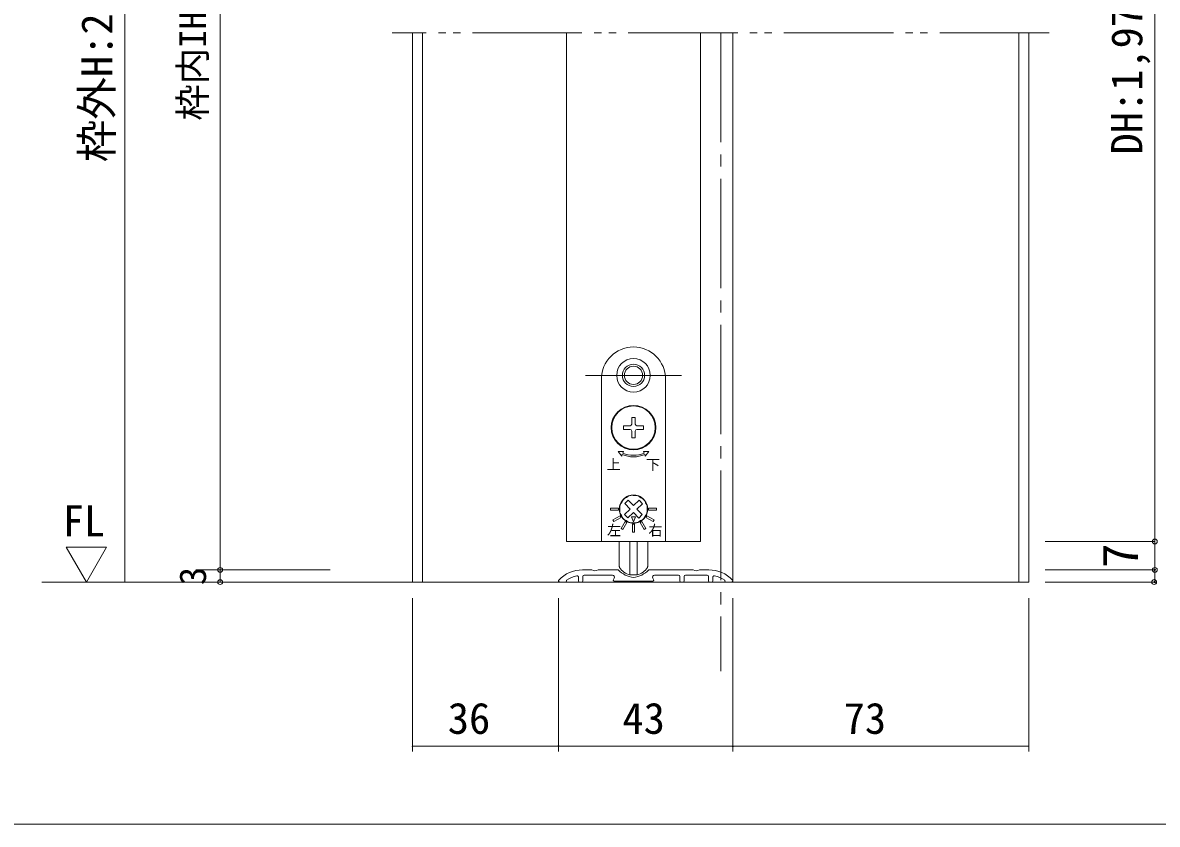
# Model space of a CAD drawing. Units: millimetres on the paper, enlarged 10 times, with parts at other scales. Extents: x -2000 to 2000, y -1385 to 1385.
# Drawn here: x -1366 to -434, y -68 to 592 of the extents above; entities that cross this region are included whole.
import ezdxf
from ezdxf.enums import TextEntityAlignment as Align

# ---------------------------------------------------------------- set-up
doc = ezdxf.new("R2010")
doc.units = ezdxf.units.MM
doc.header["$LTSCALE"] = 10
doc.header["$PDMODE"] = 32
doc.header["$PDSIZE"] = 4
for name, pattern in [('CHAIN2', [12, 9, -1, 1, -1]), ('DOUBLE_CHAIN2', [12.8, 9, -1, 0.6, -0.6, 0.6, -1]), ('USER1', [19.05, 12.7, -6.35])]:
    doc.linetypes.add(name, pattern=pattern)
for name, color, linetype, lineweight in [('1-0_H-SYM', 7, 'Continuous', 20), ('1-2_0', 7, 'Continuous', 20), ('2-0', 7, 'Continuous', 18)]:
    doc.layers.add(name, color=color, linetype=linetype, lineweight=lineweight)
doc.styles.add('ＭＳ ゴシック', font='')
doc.styles.get('ＭＳ ゴシック').set_extended_font_data('MS Gothic')

msp = doc.modelspace()

# ---------------------------------------------------------------- linework, layer by layer
at = {"layer": '1-0_H-SYM'}
msp.add_line((380, -67.5), (-1950, -67.5), dxfattribs=at)
msp.add_lwpolyline([(380, -67.5), (-1950, -67.5), (-1950, 1335)], dxfattribs=at)
at = {"layer": '1-2_0'}
msp.add_lwpolyline([(380, -67.5), (-1950, -67.5), (-1950, 1335)], dxfattribs=at)
at = {"layer": '2-0', "color": 4, "lineweight": 9}
for p, q in [((-1282.4, 1075.53), (-1282.4, 131.71)), ((-1204.06, 955.53), (-1204.06, 141.71)), ((-435.84, 165.05), (-435.84, 928.87)), ((-1330.58, 160.4), (-1313.89, 131.71)), ((-1297.39, 160.4), (-1330.58, 160.4)), ((-1313.89, 131.71), (-1297.39, 160.4)), ((-435.84, 165.05), (-525.98, 165.05)), ((-435.84, 165.05), (-435.84, 141.71)), ((-1224.06, 141.71), (-1113.69, 141.71)), ((-1204.06, 141.71), (-1204.06, 131.71)), ((-436.36, 141.71), (-525.98, 141.71)), ((-435.84, 141.71), (-435.84, 131.71)), ((-1045.98, 131.71), (-1350.73, 131.71)), ((-1224.06, 131.71), (-1090.98, 131.71)), ((-436.36, 131.71), (-525.98, 131.71))]:
    msp.add_line(p, q, dxfattribs=at)
at = {"layer": '2-0', "linetype": 'DOUBLE_CHAIN2', "lineweight": 20}
msp.add_line((-522.65, 583.38), (-1062.65, 583.38), dxfattribs=at)
at = {"layer": '2-0', "lineweight": 20}
for p, q in [((-1045.98, 583.38), (-1045.98, 131.71)), ((-1037.65, 583.38), (-1037.65, 131.71)), ((-919.32, 583.38), (-919.32, 165.05)), ((-809.32, 583.38), (-809.32, 165.05)), ((-782.65, 583.38), (-782.65, 131.71)), ((-547.65, 583.38), (-547.65, 131.71)), ((-539.32, 583.38), (-539.32, 131.71)), ((-919.32, 165.05), (-809.32, 165.05)), ((-925.98, 131.71), (-1045.98, 131.71)), ((-602.65, 131.71), (-982.65, 131.71)), ((-760.98, 131.71), (-539.32, 131.71)), ((-760.98, 131.71), (-602.65, 131.71)), ((-1045.98, 118.38), (-1045.98, -7.49)), ((-539.32, 118.38), (-539.32, -7.49)), ((-1045.77, -3.33), (-1046.19, -3.33)), ((-926.45, -3.33), (-925.4, -3.33)), ((-782.13, -3.33), (-783.17, -3.33)), ((-539.52, -3.33), (-539.11, -3.33))]:
    msp.add_line(p, q, dxfattribs=at)
at = {"layer": '2-0', "color": 4, "linetype": 'CHAIN2', "lineweight": 9}
msp.add_line((-792.65, 583.38), (-792.65, 58.38), dxfattribs=at)
at = {"layer": '2-0', "color": 2, "linetype": 'USER1'}
msp.add_line((-903.82, 301.71), (-824.82, 301.71), dxfattribs=at)
at = {"layer": '2-0'}
for p, q in [((-890.65, 298.71), (-890.65, 165.05)), ((-837.98, 165.05), (-837.98, 298.71)), ((-862.82, 267.05), (-865.82, 267.05)), ((-865.82, 261.55), (-865.82, 267.05)), ((-862.82, 261.55), (-862.82, 267.05)), ((-867.15, 257.21), (-872.65, 257.21)), ((-865.82, 250.38), (-865.82, 255.88)), ((-862.82, 250.38), (-862.82, 255.88)), ((-855.98, 260.21), (-861.48, 260.21)), ((-855.98, 257.21), (-861.48, 257.21)), ((-855.98, 260.21), (-855.98, 257.21)), ((-862.82, 250.38), (-865.82, 250.38)), ((-867.14, 191.75), (-871.57, 196.28)), ((-864.28, 194.54), (-859.75, 198.96)), ((-871.68, 187.32), (-867.14, 191.75)), ((-868.88, 184.46), (-871.68, 187.32)), ((-868.88, 184.46), (-864.35, 188.88)), ((-859.93, 184.35), (-864.35, 188.88)), ((-857.06, 187.15), (-859.93, 184.35)), ((-890.65, 165.05), (-837.98, 165.05)), ((-875.98, 144.6), (-875.98, 165.05)), ((-867.23, 165.05), (-867.23, 137.53)), ((-861.4, 165.05), (-861.4, 137.53)), ((-852.65, 165.05), (-852.65, 144.6)), ((-906.36, 141.71), (-898.48, 141.71)), ((-876.82, 141.71), (-893.48, 141.71)), ((-815.15, 141.71), (-851.82, 141.71)), ((-802.27, 141.71), (-810.15, 141.71)), ((-982.65, 131.71), (-602.65, 131.71)), ((-924.98, 131.71), (-920.32, 131.71)), ((-919.32, 132.71), (-919.32, 133.24)), ((-909.65, 135.94), (-909.65, 132.71)), ((-908.65, 131.71), (-906.98, 131.71)), ((-905.98, 132.71), (-905.98, 136.38)), ((-904.98, 137.38), (-881.71, 137.38)), ((-880.85, 133.88), (-880.27, 134.88)), ((-879.98, 132.38), (-864.32, 132.38)), ((-867.23, 137.53), (-861.4, 137.53)), ((-848.65, 132.38), (-864.32, 132.38)), ((-847.78, 133.88), (-848.36, 134.88)), ((-827.32, 137.38), (-846.92, 137.38)), ((-826.32, 136.38), (-826.32, 132.71)), ((-825.32, 131.71), (-823.65, 131.71)), ((-822.65, 132.71), (-822.65, 136.38)), ((-821.65, 137.38), (-803.65, 137.38)), ((-802.65, 132.71), (-802.65, 136.38)), ((-799.98, 131.71), (-801.65, 131.71)), ((-798.98, 135.94), (-798.98, 132.71)), ((-789.32, 132.71), (-789.32, 133.24)), ((-783.65, 131.71), (-788.32, 131.71))]:
    msp.add_line(p, q, dxfattribs=at)
for points in [[(-867.15, 260.21), (-872.65, 260.21), (-872.65, 257.21)], [(-872.99, 237.77), (-872.48, 239), (-876.81, 239.01), (-874.01, 235.31), (-873.5, 236.54)], [(-855.13, 236.54), (-854.62, 235.31), (-851.82, 239.01), (-856.15, 239), (-855.64, 237.77)], [(-864.28, 194.54), (-868.71, 199.07), (-871.57, 196.28)], [(-857.06, 187.15), (-861.49, 191.68), (-856.96, 196.1), (-859.75, 198.96)]]:
    msp.add_lwpolyline(points, dxfattribs=at)
for points in [[(-883.32, 190.88), (-876.65, 190.88), (-876.65, 192.55), (-883.32, 192.55)], [(-845.32, 192.55), (-851.98, 192.55), (-851.98, 190.88), (-845.32, 190.88)], [(-880.35, 181.49), (-874.58, 184.82), (-875.41, 186.27), (-881.19, 182.93)], [(-873.09, 174.84), (-869.76, 180.62), (-871.2, 181.45), (-874.54, 175.68)], [(-864.44, 181.38), (-862.73, 185.36), (-866.06, 185.4)], [(-863.48, 179.38), (-865.15, 179.38), (-865.15, 172.71), (-863.48, 172.71)], [(-854.09, 175.68), (-857.43, 181.45), (-858.87, 180.62), (-855.54, 174.84)], [(-847.45, 182.93), (-853.22, 186.27), (-854.05, 184.82), (-848.28, 181.49)]]:
    msp.add_lwpolyline(points, close=True, dxfattribs=at)
at = {"layer": '2-0', "lineweight": 20}
for points in [[(-925.93, 53.82), (-925.93, 118.38), (-925.93, -7.49)], [(-782.65, 53.82), (-782.65, 118.38), (-782.65, -7.49)], [(-1045.98, -3.33), (-925.93, -3.33), (-782.65, -3.33), (-539.32, -3.33)]]:
    msp.add_lwpolyline(points, dxfattribs=at)
at = {"layer": '2-0'}
for centre, radius in [((-864.32, 301.71), 13.83), ((-864.32, 301.71), 9.17), ((-864.32, 301.71), 7.5), ((-864.32, 258.71), 18.33), ((-864.32, 258.71), 17.83)]:
    msp.add_circle(centre, radius, dxfattribs=at)
for centre, radius, start, end in [((-864.32, 298.71), 26.33, 0, 180), ((-867.15, 261.55), 1.33, 270, 360), ((-861.48, 261.55), 1.33, 180, 270), ((-867.15, 255.88), 1.33, 360, 90), ((-861.48, 255.88), 1.33, 90, 180), ((-864.32, 258.71), 24, 247.5, 292.5), ((-864.32, 258.71), 22.67, 247.5, 292.5), ((-864.32, 191.71), 11.67, 98.90298, 201.09702), ((-872.01, 194.45), 3.33, 129.87866, 160.42431), ((-864.32, 191.71), 11.17, 146.90028, 151.69834), ((-870.4, 197.16), 3.33, 138.17431, 168.71996), ((-864.32, 191.71), 11.5, 130.42431, 138.17431), ((-869.61, 197.93), 3.33, 99.87866, 130.42431), ((-864.32, 191.71), 11.17, 116.90028, 121.69834), ((-866.86, 199.47), 3.33, 108.17431, 138.71996), ((-864.32, 191.71), 11.5, 100.42431, 108.17431), ((-865.79, 199.75), 3.33, 69.87866, 100.42431), ((-865.76, 200.93), 2.33, 72.61143, 98.90298), ((-864.32, 205.55), 2.5, 252.61143, 287.38857), ((-864.32, 191.71), 11.17, 86.90028, 91.69834), ((-862.64, 199.71), 3.33, 78.17431, 108.71996), ((-862.87, 200.93), 2.33, 81.09702, 107.38857), ((-864.32, 191.71), 11.67, 338.90298, 81.09702), ((-864.32, 191.71), 11.5, 70.42431, 78.17431), ((-861.58, 199.41), 3.33, 39.87866, 70.42431), ((-864.32, 191.71), 11.17, 56.90028, 61.69834), ((-858.87, 197.8), 3.33, 48.17431, 78.71996), ((-864.32, 191.71), 11.5, 40.42431, 48.17431), ((-858.1, 197.01), 3.33, 9.87866, 40.42431), ((-864.32, 191.71), 11.17, 26.90028, 31.69834), ((-856.56, 194.26), 3.33, 18.17431, 48.71996), ((-872.35, 190.24), 3.33, 159.87866, 190.42431), ((-872.31, 193.39), 3.33, 168.17431, 198.71996), ((-864.32, 191.71), 11.5, 190.42431, 198.17431), ((-864.32, 191.71), 11.5, 160.42431, 168.17431), ((-864.32, 191.71), 11.17, 176.90028, 181.69834), ((-872.08, 189.17), 3.33, 198.17431, 228.71996), ((-873.02, 188.35), 2.33, 201.09702, 227.38857), ((-876.3, 184.8), 2.5, 12.61143, 47.38857), ((-864.32, 191.71), 11.17, 206.90028, 211.69834), ((-852.34, 184.8), 2.5, 132.61143, 167.38857), ((-856.62, 188.98), 3.33, 309.87866, 340.42431), ((-855.61, 188.35), 2.33, 312.61143, 338.90298), ((-864.32, 191.71), 11.5, 340.42431, 348.17431), ((-864.32, 191.71), 11.5, 10.42431, 18.17431), ((-864.32, 191.71), 11.17, 356.90028, 1.69834), ((-856.32, 190.04), 3.33, 348.17431, 18.71996), ((-856.28, 193.19), 3.33, 339.87866, 10.42431), ((-871.58, 185.85), 2.33, 192.61143, 218.90298), ((-870.53, 186.42), 3.33, 189.87866, 220.42431), ((-864.32, 191.71), 11.67, 218.90298, 321.09702), ((-864.32, 191.71), 11.5, 220.42431, 228.17431), ((-869.76, 185.63), 3.33, 228.17431, 258.71996), ((-864.32, 191.71), 11.17, 236.90028, 241.69834), ((-867.05, 184.02), 3.33, 219.87866, 250.42431), ((-864.32, 191.71), 11.5, 250.42431, 258.17431), ((-865.99, 183.72), 3.33, 258.17431, 288.71996), ((-864.32, 191.71), 11.17, 266.90028, 271.69834), ((-862.84, 183.68), 3.33, 249.87866, 280.42431), ((-864.32, 191.71), 11.5, 280.42431, 288.17431), ((-861.77, 183.95), 3.33, 288.17431, 318.71996), ((-864.32, 191.71), 11.17, 296.90028, 301.69834), ((-859.02, 185.5), 3.33, 279.87866, 310.42431), ((-864.32, 191.71), 11.5, 310.42431, 318.17431), ((-858.23, 186.27), 3.33, 318.17431, 348.71996), ((-857.05, 185.85), 2.33, 321.09702, 347.38857), ((-864.32, 191.71), 11.17, 326.90028, 331.69834), ((-906.36, 115.05), 26.67, 90, 136.50339), ((-895.98, 146.07), 5.02, 240.13717, 299.86283), ((-861.3, 156.84), 21.67, 224.26307, 261.9973), ((-874.32, 144.6), 1.67, 180, 210.56067), ((-864.27, 150.53), 13.33, 210.56067, 257.16143), ((-867.33, 156.84), 21.67, 278.0027, 315.73693), ((-864.36, 150.53), 13.33, 282.83857, 329.43933), ((-854.32, 144.6), 1.67, 329.43933, 360), ((-812.65, 146.07), 5.02, 240.13717, 299.86283), ((-802.27, 115.05), 26.67, 43.49661, 90), ((-924.98, 132.71), 1, 136.50339, 270), ((-920.32, 132.71), 1, 270, 0), ((-906.36, 115.05), 22.33, 101.58901, 125.44735), ((-910.65, 135.94), 1, 0, 101.58901), ((-908.65, 132.71), 1, 180, 270), ((-906.98, 132.71), 1, 270, 0), ((-904.98, 136.38), 1, 90, 180), ((-881.71, 135.71), 1.67, 330, 90), ((-879.98, 133.38), 1, 150, 270), ((-848.65, 133.38), 1, 270, 30), ((-846.92, 135.71), 1.67, 90, 210), ((-827.32, 136.38), 1, 0, 90), ((-825.32, 132.71), 1, 180, 270), ((-823.65, 132.71), 1, 270, 0), ((-821.65, 136.38), 1, 90, 180), ((-803.65, 136.38), 1, 0, 90), ((-801.65, 132.71), 1, 180, 270), ((-799.98, 132.71), 1, 270, 0), ((-797.98, 135.94), 1, 78.41099, 180), ((-802.27, 115.05), 22.33, 54.55265, 78.41099), ((-788.32, 132.71), 1, 180, 270), ((-783.65, 132.71), 1, 270, 43.49661)]:
    msp.add_arc(centre, radius, start, end, dxfattribs=at)
at = {"layer": '2-0', "color": 4, "lineweight": 9}
for centre, start, end in [((-435.84, 141.71), 90, 270), ((-435.84, 141.71), 90, 270), ((-435.84, 141.71), 270, 90), ((-435.84, 141.71), 270, 90), ((-435.84, 131.71), 90, 270), ((-435.84, 131.71), 90, 270), ((-435.84, 131.71), 90, 270), ((-435.84, 131.71), 270, 90), ((-435.84, 131.71), 270, 90), ((-435.84, 131.71), 270, 90)]:
    msp.add_arc(centre, 0.521, start, end, dxfattribs=at)
at = {"layer": '2-0', "lineweight": 20}
for centre, radius, start, end in [((-1045.98, -3.33), 0.208, 180, 0), ((-925.93, -3.33), 0.521, 0, 180), ((-782.65, -3.33), 0.521, 180, 0), ((-539.32, -3.33), 0.208, 0, 180)]:
    msp.add_arc(centre, radius, start, end, dxfattribs=at)
at = {"layer": '2-0', "color": 4}
for p in [(-435.84, 165.05), (-1204.06, 141.71), (-435.84, 141.71), (-1204.06, 131.71), (-436.36, 131.71)]:
    msp.add_point(p, dxfattribs=at)

# ---------------------------------------------------------------- texts
at = {"layer": '2-0', "style": 'ＭＳ ゴシック'}
for s, height, p in [('枠内IH:1,985', 21.99, (-1209.06, 511.12)), ('枠外H:2,024', 25.66, (-1284.9, 476.96)), ('DH:1,970', 25.66, (-438.35, 483.29)), ('7', 29.33, (-440.84, 143.38)), ('3', 21.99, (-1209.06, 129.21))]:
    msp.add_text(s, height=height, rotation=90, dxfattribs=at).set_placement(p, align=Align.BOTTOM_LEFT)
for s, height, p in [('上', 8.55, (-886.39, 221.65)), ('下', 8.55, (-854.07, 221.4)), ('FL', 25.66, (-1333.54, 161.51)), ('左', 8.55, (-886.08, 167.47)), ('右', 8.55, (-852.1, 167.39)), ('36', 25.66, (-1016.97, -0.82)), ('43', 25.66, (-873.4, -0.82)), ('73', 25.66, (-691.59, -0.82))]:
    msp.add_text(s, height=height, dxfattribs=at).set_placement(p, align=Align.BOTTOM_LEFT)

doc.saveas('drawing.dxf')
